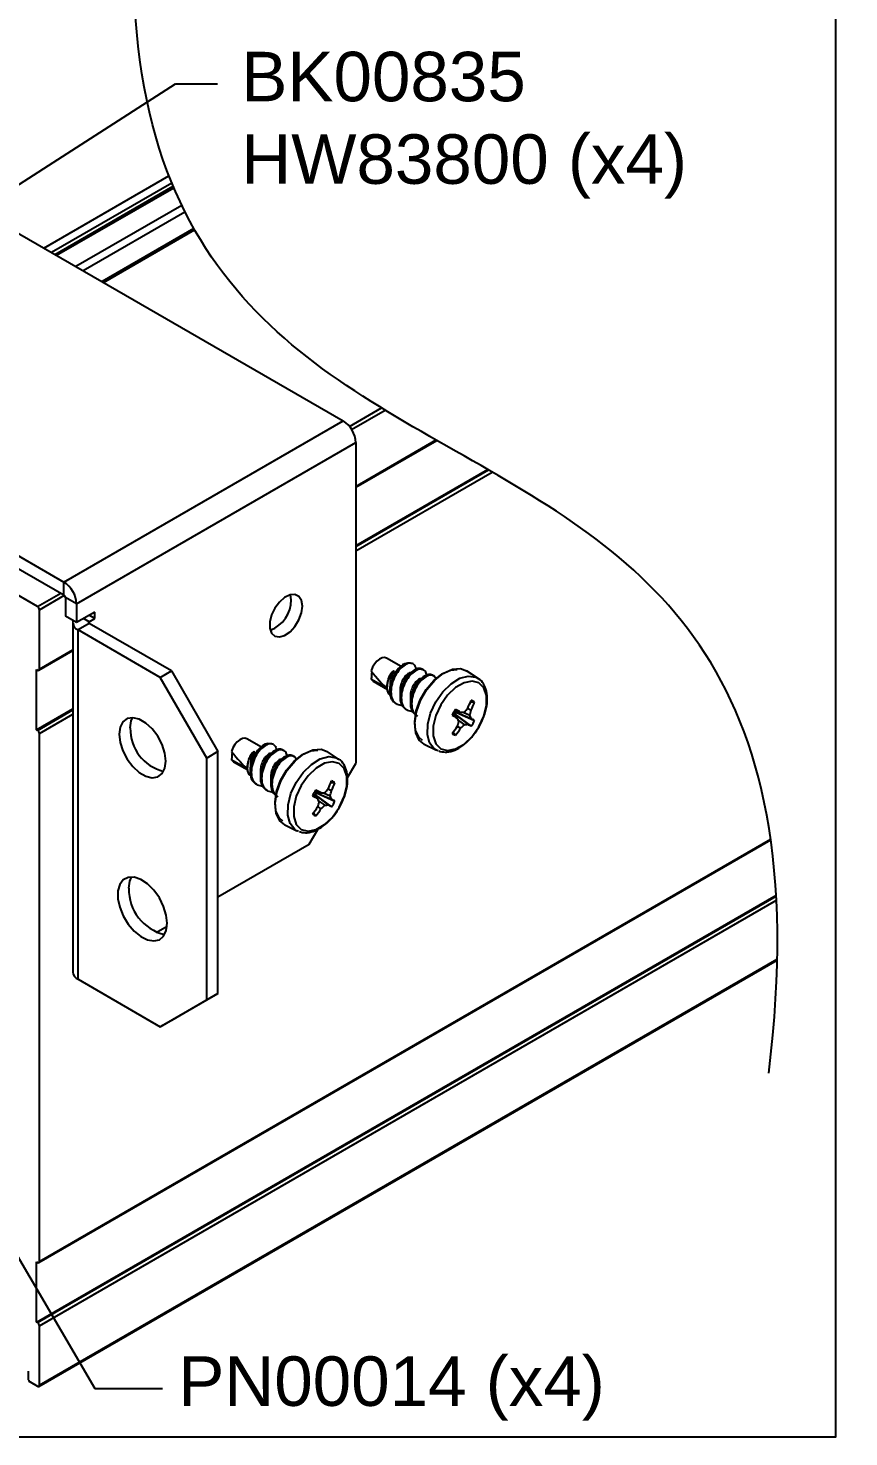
# Model space of a CAD drawing. Extents: x -0.1 to 12.3, y -8.6 to 0.1.
# Drawn here: x 9.16 to 12.28, y -8.61 to -3.26 of the extents above; entities that cross this region are included whole.
import ezdxf
from ezdxf import colors
from ezdxf.entities.mleader import LeaderData, LeaderLine
from ezdxf.math import Vec2, Vec3

# ---------------------------------------------------------------- set-up
doc = ezdxf.new("R2010")
doc.units = 0
doc.header["$LTSCALE"] = 0.5
doc.header["$MEASUREMENT"] = 0
for name, color, linetype in [('Brackets', 181, 'CONTINUOUS'), ('Dimension', 10, 'CONTINUOUS'), ('FAB DWG', 221, 'CONTINUOUS'), ('Hardware', 242, 'CONTINUOUS'), ('Housing', 150, 'CONTINUOUS')]:
    doc.layers.add(name, color=color, linetype=linetype)
doc.layers.add('Text-Unprinted', color=131, linetype='CONTINUOUS', plot=False)
doc.styles.get("Standard").update_dxf_attribs({"font": 'arial.ttf'})

msp = doc.modelspace()

# ---------------------------------------------------------------- linework, layer by layer
at = {"layer": 'Brackets', "linetype": 'Continuous', "lineweight": 25, "transparency": 16777216}
for p, q in [((8.2256, -3.5193), (10.3568, -4.7497)), ((7.1649, -4.1316), (9.2961, -5.362)), ((7.1649, -4.1805), (9.2961, -5.4108)), ((9.2961, -5.362), (10.3568, -4.7497)), ((9.3441, -5.445), (10.4047, -4.8327)), ((10.4047, -4.8327), (10.4047, -6.051)), ((9.2961, -5.4108), (9.2961, -5.362)), ((9.3441, -5.445), (9.3018, -5.4206)), ((9.3018, -5.4206), (9.3018, -5.4917)), ((9.3441, -5.445), (9.3441, -5.5161)), ((10.1599, -5.429), (10.1573, -5.41)), ((9.3441, -5.5161), (9.3018, -5.4917)), ((9.4132, -5.4762), (9.3441, -5.5161)), ((9.392, -5.5129), (9.3709, -5.5006)), ((9.4132, -5.5007), (9.392, -5.4884)), ((9.392, -5.5129), (9.4132, -5.5007)), ((9.4132, -5.5007), (9.4132, -5.4762)), ((9.3299, -5.5161), (9.3299, -6.843)), ((9.392, -5.5194), (9.3497, -5.5438)), ((9.3497, -6.8707), (9.3497, -5.5438)), ((9.6623, -5.7242), (9.3497, -5.5438)), ((9.392, -5.5194), (9.392, -5.5129)), ((9.7046, -5.6998), (9.392, -5.5194)), ((9.6623, -5.7242), (9.7046, -5.6998)), ((9.7046, -5.6998), (9.8813, -6.006)), ((9.8391, -6.0304), (9.6623, -5.7242)), ((9.8813, -6.006), (9.8391, -6.0304)), ((9.8391, -6.949), (9.8391, -6.0304)), ((9.8813, -6.9246), (9.8813, -6.006)), ((10.3736, -6.1048), (10.4047, -6.051)), ((10.228, -6.3572), (10.2601, -6.3015)), ((9.8813, -6.5573), (10.228, -6.3572)), ((9.6464, -6.6929), (9.6879, -6.6689)), ((9.3497, -6.8707), (9.6623, -7.0511)), ((9.6623, -7.0511), (9.8391, -6.949)), ((9.8813, -6.9246), (9.7046, -7.0267)), ((9.8391, -6.949), (9.8813, -6.9246)), ((9.7046, -7.0267), (9.6623, -7.0511))]:
    msp.add_line(p, q, dxfattribs=at)
at = {"layer": 'Brackets', "linetype": 'Continuous', "lineweight": 25, "transparency": 16777216, "flags": 128}
for points in [[(10.2022, -5.4534), (10.1988, -5.4319), (10.189, -5.4167), (10.1738, -5.4093), (10.1549, -5.4107), (10.1344, -5.4205), (10.1144, -5.4379), (10.0972, -5.4609), (10.0845, -5.487), (10.0778, -5.5133), (10.0778, -5.5371), (10.0845, -5.5557), (10.0972, -5.5672), (10.1144, -5.5703), (10.1344, -5.5646), (10.1549, -5.5508), (10.1738, -5.5303), (10.189, -5.5054), (10.1988, -5.4789), (10.2022, -5.4534)], [(9.6828, -6.0423), (9.6792, -6.0114), (9.6688, -5.979), (9.6523, -5.9475), (9.6311, -5.9196), (9.607, -5.8975), (9.5818, -5.8829), (9.5577, -5.8772), (9.5365, -5.8807), (9.52, -5.8931), (9.5096, -5.9135), (9.506, -5.9402), (9.5096, -5.971), (9.52, -6.0035), (9.5365, -6.035), (9.5577, -6.0629), (9.5818, -6.085), (9.607, -6.0995), (9.6311, -6.1053), (9.6523, -6.1018), (9.6688, -6.0893), (9.6792, -6.069), (9.6828, -6.0423)], [(9.5483, -5.9158), (9.5519, -5.8891), (9.5567, -5.8772)], [(9.6884, -6.6579), (9.685, -6.6266), (9.6747, -6.5936), (9.6586, -6.5613), (9.6377, -6.5322), (9.6135, -6.5084), (9.588, -6.4916), (9.5629, -6.4831), (9.5402, -6.4836), (9.5214, -6.493), (9.5081, -6.5106), (9.5012, -6.5351), (9.5012, -6.5646), (9.5081, -6.5971), (9.5214, -6.6301), (9.5402, -6.6611), (9.5629, -6.6878), (9.588, -6.7083), (9.6135, -6.721), (9.6377, -6.725), (9.6586, -6.7201), (9.6747, -6.7065), (9.685, -6.6852), (9.6884, -6.6579)], [(9.5426, -6.5249), (9.5461, -6.4977), (9.5525, -6.4822)]]:
    msp.add_lwpolyline(points, dxfattribs=at)
at = {"layer": 'Brackets', "linetype": 'Continuous', "lineweight": 25, "transparency": 16777216}
for centre, radius, start, end in [((10.3007, -4.8374), 0.1042, 2.6055, 57.3945), ((9.24, -5.4497), 0.1042, 2.6055, 57.3945), ((9.2895, -5.4211), 0.0123, 2.6055, 57.3945), ((10.0362, -5.4289), 0.1237, 290.5359, 359.9187), ((9.3616, -5.515), 0.0311, 168.162, 247.6219), ((9.3933, -5.5161), 0.00349, 110.7834, 249.2166), ((9.7141, -5.9199), 0.1658, 178.5816, 256.1414), ((9.7197, -6.5284), 0.1771, 178.8793, 256.5808), ((9.3638, -6.8396), 0.0341, 185.6948, 245.6253)]:
    msp.add_arc(centre, radius, start, end, dxfattribs=at)
at = {"layer": 'Dimension', "transparency": 16777216}
msp.add_open_spline([(11.9734, -7.2276), (12.1661, -5.6495), (10.7835, -4.8647), (9.401, -4.0798), (9.5937, -2.5017)], degree=3, dxfattribs=at)
at = {"layer": 'Hardware', "linetype": 'Continuous', "lineweight": 25, "transparency": 16777216}
for p, q in [((10.5765, -5.6823), (10.5218, -5.6508)), ((10.5424, -5.7062), (10.548, -5.699)), ((10.548, -5.699), (10.5504, -5.7004)), ((10.6573, -5.6928), (10.6622, -5.6956)), ((10.6966, -5.7154), (10.7014, -5.7183)), ((10.7099, -5.729), (10.7014, -5.7183)), ((10.8692, -5.7279), (10.8259, -5.6991)), ((10.5241, -5.7664), (10.4648, -5.7322)), ((10.4712, -5.7385), (10.525, -5.7696)), ((10.524, -5.7518), (10.524, -5.7605)), ((10.5605, -5.8263), (10.5556, -5.8235)), ((10.5605, -5.8263), (10.5807, -5.8311)), ((10.8409, -5.8169), (10.8557, -5.8185)), ((10.5998, -5.849), (10.5949, -5.8461)), ((10.5998, -5.849), (10.62, -5.8538)), ((10.7721, -5.865), (10.7902, -5.8789)), ((10.7732, -5.8629), (10.7781, -5.8624)), ((10.7781, -5.8624), (10.7808, -5.864)), ((10.7781, -5.8624), (10.83, -5.9018)), ((10.7827, -5.8546), (10.7806, -5.8501)), ((10.7808, -5.864), (10.8434, -5.9091)), ((10.7819, -5.8481), (10.8029, -5.8568)), ((10.7853, -5.8561), (10.7827, -5.8546)), ((10.7827, -5.8546), (10.8427, -5.8798)), ((10.7853, -5.8561), (10.8557, -5.8878)), ((10.8126, -5.8562), (10.8379, -5.8678)), ((10.8297, -5.8415), (10.8427, -5.8486)), ((10.7746, -5.9317), (10.7834, -5.9438)), ((10.7903, -5.9097), (10.8029, -5.9174)), ((10.7945, -5.8876), (10.8172, -5.9037)), ((10.0461, -5.9885), (9.9915, -5.9569)), ((10.6651, -5.9777), (10.7117, -6.0008)), ((9.9938, -6.0726), (9.9345, -6.0383)), ((9.9408, -6.0446), (9.9947, -6.0757)), ((10.0121, -6.0124), (10.0176, -6.0051)), ((10.0176, -6.0051), (10.0201, -6.0065)), ((10.127, -5.9989), (10.1318, -6.0017)), ((10.1662, -6.0216), (10.1711, -6.0244)), ((10.1795, -6.0352), (10.1711, -6.0244)), ((10.3389, -6.034), (10.2956, -6.0052)), ((10.718, -6.0034), (10.7117, -6.0008)), ((9.9936, -6.058), (9.9936, -6.0666)), ((10.0302, -6.1324), (10.0253, -6.1296)), ((10.0302, -6.1324), (10.0503, -6.1373)), ((10.2994, -6.1477), (10.3124, -6.1547)), ((10.3106, -6.1231), (10.3254, -6.1246)), ((10.0695, -6.1551), (10.0646, -6.1523)), ((10.0695, -6.1551), (10.0896, -6.1599)), ((10.2418, -6.1712), (10.2599, -6.185)), ((10.2428, -6.1691), (10.2478, -6.1686)), ((10.2478, -6.1686), (10.2504, -6.1701)), ((10.2478, -6.1686), (10.2996, -6.208)), ((10.2523, -6.1607), (10.2503, -6.1562)), ((10.2504, -6.1701), (10.3131, -6.2152)), ((10.2516, -6.1543), (10.2726, -6.163)), ((10.255, -6.1623), (10.2523, -6.1607)), ((10.2523, -6.1607), (10.3124, -6.1859)), ((10.255, -6.1623), (10.3254, -6.194)), ((10.2642, -6.1938), (10.2868, -6.2098)), ((10.2823, -6.1623), (10.3076, -6.1739)), ((10.2443, -6.2379), (10.253, -6.2499)), ((10.26, -6.2159), (10.2726, -6.2236)), ((10.1347, -6.2839), (10.1813, -6.3069)), ((10.1877, -6.3096), (10.1813, -6.3069))]:
    msp.add_line(p, q, dxfattribs=at)
at = {"layer": 'Hardware', "linetype": 'Continuous', "lineweight": 25, "transparency": 16777216, "flags": 128}
for points in [[(10.5218, -5.6508), (10.5141, -5.6484), (10.5046, -5.6496), (10.4945, -5.6545), (10.4845, -5.6626), (10.4755, -5.6733), (10.4681, -5.6857), (10.4631, -5.6988)], [(10.6577, -5.9643), (10.645, -5.9526), (10.6321, -5.9259), (10.6285, -5.891), (10.6345, -5.8509), (10.6495, -5.8093), (10.6723, -5.7698), (10.7008, -5.7359), (10.7325, -5.7107), (10.7646, -5.6964), (10.7904, -5.6938)], [(10.6651, -5.9777), (10.6461, -5.9622), (10.6326, -5.9342), (10.6288, -5.8974), (10.6351, -5.8553), (10.6509, -5.8115), (10.6749, -5.7699), (10.7049, -5.7343), (10.7383, -5.7078), (10.772, -5.6927), (10.8031, -5.6904), (10.8259, -5.6991)], [(10.7087, -5.8171), (10.7354, -5.7789), (10.7668, -5.7481), (10.8, -5.7275), (10.8321, -5.7189), (10.8602, -5.7231), (10.8696, -5.7281)], [(10.4648, -5.7322), (10.4708, -5.7383), (10.4712, -5.7385)], [(10.8723, -5.9116), (10.8911, -5.8709), (10.901, -5.8301), (10.901, -5.7932), (10.8911, -5.7638), (10.8723, -5.7448), (10.8464, -5.738), (10.816, -5.7442), (10.7841, -5.7626), (10.7537, -5.7916), (10.7278, -5.8282), (10.7091, -5.8689), (10.6992, -5.9097), (10.6992, -5.9466), (10.7091, -5.976), (10.7279, -5.995), (10.7537, -6.0017), (10.7841, -5.9956), (10.8161, -5.9772), (10.8465, -5.9482), (10.8723, -5.9116)], [(10.7117, -6.0008), (10.703, -5.9954), (10.6853, -5.9731), (10.6767, -5.941), (10.678, -5.9019), (10.6889, -5.8594), (10.7087, -5.8171)], [(9.9915, -5.9569), (9.9838, -5.9546), (9.9743, -5.9558), (9.9641, -5.9606), (9.9541, -5.9687), (9.9451, -5.9794), (9.9378, -5.9919), (9.9328, -6.005)], [(9.9345, -6.0383), (9.9405, -6.0444), (9.9408, -6.0446)], [(10.1273, -6.2704), (10.1146, -6.2587), (10.1017, -6.232), (10.0981, -6.1971), (10.1041, -6.1571), (10.1192, -6.1155), (10.142, -6.076), (10.1705, -6.0421), (10.2022, -6.0169), (10.2342, -6.0025), (10.2601, -5.9999)], [(10.1347, -6.2839), (10.1158, -6.2684), (10.1022, -6.2403), (10.0984, -6.2036), (10.1047, -6.1614), (10.1206, -6.1176), (10.1446, -6.0761), (10.1746, -6.0404), (10.2079, -6.0139), (10.2416, -5.9988), (10.2728, -5.9965), (10.2956, -6.0052)], [(10.342, -6.2177), (10.3608, -6.177), (10.3706, -6.1362), (10.3706, -6.0993), (10.3608, -6.0699), (10.342, -6.0509), (10.3161, -6.0442), (10.2857, -6.0503), (10.2538, -6.0688), (10.2234, -6.0977), (10.1975, -6.1343), (10.1787, -6.175), (10.1689, -6.2158), (10.1689, -6.2527), (10.1787, -6.2821), (10.1975, -6.3011), (10.2234, -6.3079), (10.2538, -6.3018), (10.2857, -6.2833), (10.3161, -6.2544), (10.342, -6.2177)], [(10.1783, -6.1233), (10.2051, -6.085), (10.2364, -6.0543), (10.2697, -6.0337), (10.3018, -6.0251), (10.3299, -6.0292), (10.3393, -6.0343)], [(10.1813, -6.3069), (10.1727, -6.3015), (10.155, -6.2793), (10.1464, -6.2472), (10.1476, -6.2081), (10.1586, -6.1655), (10.1783, -6.1233)]]:
    msp.add_lwpolyline(points, dxfattribs=at)
at = {"layer": 'Hardware', "linetype": 'Continuous', "lineweight": 25, "transparency": 16777216}
for centre, radius, start, end in [((10.6061, -5.7109), 0.0416, 67.0368, 125.3643), ((10.6005, -5.7547), 0.0766, 133.3358, 177.8809), ((10.5879, -5.7599), 0.0703, 122.2045, 130.2555), ((10.3267, -5.5961), 0.5597, 334.0322, 337.3872), ((10.4045, -5.6412), 0.4848, 334.6784, 338.5587), ((10.8377, -5.8355), 0.0249, 43.4348, 76.5705), ((10.8862, -5.9196), 0.1264, 144.4278, 155.5776), ((11.9245, -3.9813), 2.2108, 238.5513, 239.1306), ((10.7178, -5.8224), 0.0754, 326.5511, 333.4543), ((9.7269, -7.7881), 2.2108, 60.8748, 61.454), ((10.2879, -6.1312), 0.5622, 25.2167, 26.6719), ((10.7702, -5.2956), 0.5622, 273.3335, 274.7886), ((10.4391, -5.5119), 0.5111, 317.7055, 319.8792), ((10.3916, -5.7466), 0.4624, 344.8058, 347.2577), ((10.5799, -5.9775), 0.2804, 20.409, 23.0472), ((10.476, -6.4882), 0.7104, 57.6893, 58.9244), ((10.3263, -5.5969), 0.5597, 322.6182, 325.9732), ((10.7891, -5.9196), 0.0249, 223.4348, 256.5705), ((10.4042, -5.6416), 0.4848, 321.4467, 325.327), ((10.3096, -5.7363), 0.5111, 340.1262, 342.2999), ((10.4891, -5.5778), 0.4624, 312.7477, 315.1996), ((10.7832, -5.6254), 0.2804, 276.9581, 279.5964), ((11.1735, -5.28), 0.7104, 241.0809, 242.316), ((10.7406, -5.8356), 0.1264, 324.4278, 335.5776), ((10.0758, -6.0171), 0.0416, 67.0368, 125.3643), ((10.0702, -6.0608), 0.0766, 133.3358, 177.8809), ((10.0575, -6.066), 0.0703, 122.2045, 130.2555), ((9.9088, -5.818), 0.5111, 317.7055, 319.8792), ((9.7964, -5.9023), 0.5597, 334.0322, 337.3872), ((9.8741, -5.9474), 0.4848, 334.6784, 338.5587), ((10.3073, -6.1417), 0.0249, 43.4348, 76.5705), ((10.3558, -6.2257), 0.1264, 144.4278, 155.5776), ((11.3942, -4.2874), 2.2108, 238.5513, 239.1306), ((10.1875, -6.1286), 0.0754, 326.5511, 333.4543), ((9.1966, -8.0942), 2.2108, 60.8748, 61.454), ((9.7575, -6.4374), 0.5622, 25.2167, 26.6719), ((9.7792, -6.0425), 0.5111, 340.1262, 342.2999), ((10.2399, -5.6018), 0.5622, 273.3335, 274.7886), ((9.8613, -6.0527), 0.4624, 344.8058, 347.2577), ((10.0496, -6.2837), 0.2804, 20.409, 23.0472), ((9.9457, -6.7944), 0.7104, 57.6893, 58.9244), ((10.2103, -6.1417), 0.1264, 324.4278, 335.5776), ((9.796, -5.903), 0.5597, 322.6182, 325.9732), ((10.2588, -6.2257), 0.0249, 223.4348, 256.5705), ((9.8739, -5.9478), 0.4848, 321.4467, 325.327), ((9.9587, -5.884), 0.4624, 312.7477, 315.1996), ((10.2529, -5.9316), 0.2804, 276.9581, 279.5964), ((10.6432, -5.5862), 0.7104, 241.0809, 242.316)]:
    msp.add_arc(centre, radius, start, end, dxfattribs=at)
for centre in [(10.4764, -5.683), (9.9461, -5.9892)]:
    msp.add_ellipse(centre, major_axis=(-0.0741, 0.0972), ratio=0.16494, start_param=1.607941, end_param=2.464797, dxfattribs=at)
for points, knots in [([(10.6223, -5.6726), (10.6172, -5.6712), (10.6069, -5.6683), (10.5868, -5.6784), (10.5664, -5.6978), (10.5496, -5.7253), (10.5393, -5.7565), (10.5371, -5.7866), (10.5439, -5.8124), (10.555, -5.8217), (10.5605, -5.8263)], [0, 0, 0, 0, 0.1224618, 0.2479468, 0.3707856, 0.4976476, 0.6245095, 0.7473484, 0.8753417, 1, 1, 1, 1]), ([(10.4648, -5.7322), (10.4648, -5.7307), (10.465, -5.7211), (10.4658, -5.7113), (10.4665, -5.7031)], [0, 0, 0, 0, 0.1532463, 1, 1, 1, 1]), ([(10.5373, -5.7924), (10.5349, -5.7906), (10.5297, -5.7865), (10.5248, -5.7746), (10.5233, -5.7585), (10.526, -5.7402), (10.5324, -5.7216), (10.5391, -5.7113), (10.5424, -5.7062)], [0, 0, 0, 0, 0.139185, 0.306835, 0.476927, 0.65122, 0.829378, 1, 1, 1, 1]), ([(10.582, -5.677), (10.5819, -5.6771), (10.5752, -5.6819), (10.5615, -5.695), (10.5447, -5.7225), (10.5344, -5.7537), (10.5322, -5.7838), (10.539, -5.8096), (10.5501, -5.8189), (10.5556, -5.8235)], [0, 0, 0, 0, 0.002261, 0.16523, 0.333536, 0.501842, 0.664811, 0.834618, 1, 1, 1, 1]), ([(10.5504, -5.7004), (10.5475, -5.7048), (10.5416, -5.7137), (10.5364, -5.7305), (10.5342, -5.7448), (10.5353, -5.7521), (10.5357, -5.7542)], [0, 0, 0, 0, 0.2848792, 0.5816771, 0.8828051, 1, 1, 1, 1]), ([(10.62, -5.7074), (10.6171, -5.7066), (10.6113, -5.705), (10.5997, -5.7118), (10.5879, -5.7244), (10.5784, -5.742), (10.5734, -5.7616), (10.5719, -5.7762), (10.5741, -5.7823), (10.5745, -5.7832)], [0, 0, 0, 0, 0.160627, 0.325714, 0.483912, 0.647484, 0.811056, 0.969254, 1, 1, 1, 1]), ([(10.6573, -5.6928), (10.6521, -5.6912), (10.6417, -5.688), (10.6213, -5.6981), (10.6008, -5.7176), (10.584, -5.7452), (10.5737, -5.7764), (10.5715, -5.8065), (10.5783, -5.8323), (10.5894, -5.8416), (10.5949, -5.8461)], [0, 0, 0, 0, 0.124075, 0.251469, 0.373732, 0.5, 0.626268, 0.748531, 0.875925, 1, 1, 1, 1]), ([(10.6622, -5.6956), (10.657, -5.694), (10.6466, -5.6908), (10.6262, -5.7009), (10.6057, -5.7205), (10.5889, -5.748), (10.5786, -5.7792), (10.5764, -5.8093), (10.5832, -5.8351), (10.5943, -5.8444), (10.5998, -5.849)], [0, 0, 0, 0, 0.124075, 0.251469, 0.373732, 0.5, 0.626268, 0.748531, 0.875925, 1, 1, 1, 1]), ([(10.6966, -5.7154), (10.6914, -5.7139), (10.681, -5.7107), (10.6606, -5.7208), (10.6401, -5.7403), (10.6233, -5.7678), (10.613, -5.7991), (10.6108, -5.8292), (10.6176, -5.855), (10.6287, -5.8642), (10.6342, -5.8688)], [0, 0, 0, 0, 0.124075, 0.251469, 0.373732, 0.5, 0.626268, 0.748531, 0.875925, 1, 1, 1, 1]), ([(10.7014, -5.7183), (10.6963, -5.7167), (10.6858, -5.7135), (10.6655, -5.7236), (10.645, -5.7431), (10.6282, -5.7706), (10.6179, -5.8019), (10.6156, -5.832), (10.6224, -5.8578), (10.6336, -5.8671), (10.6391, -5.8716)], [0, 0, 0, 0, 0.124075, 0.251469, 0.373732, 0.5, 0.626268, 0.748531, 0.875925, 1, 1, 1, 1]), ([(10.6223, -5.6726), (10.6259, -5.6759), (10.6316, -5.6809), (10.6325, -5.6908), (10.6329, -5.6943)], [0, 0, 0, 0, 0.642033, 1, 1, 1, 1]), ([(10.673, -5.7166), (10.6729, -5.7138), (10.6725, -5.7034), (10.6665, -5.6989), (10.6622, -5.6956)], [0, 0, 0, 0, 0.2739245, 1, 1, 1, 1]), ([(10.6593, -5.7301), (10.6564, -5.7293), (10.6506, -5.7277), (10.639, -5.7345), (10.6272, -5.7471), (10.6177, -5.7647), (10.6127, -5.7842), (10.6112, -5.7989), (10.6134, -5.8049), (10.6138, -5.8059)], [0, 0, 0, 0, 0.160627, 0.325714, 0.483912, 0.647484, 0.811056, 0.969254, 1, 1, 1, 1]), ([(10.8729, -5.9119), (10.8766, -5.9053), (10.887, -5.886), (10.8992, -5.8519), (10.9055, -5.8124), (10.9028, -5.7768), (10.8908, -5.7491), (10.8789, -5.7325), (10.8701, -5.7288), (10.8695, -5.7285)], [0, 0, 0, 0, 0.0973616, 0.282153, 0.4687892, 0.6580764, 0.8273641, 0.9882415, 1, 1, 1, 1]), ([(10.7198, -6.0034), (10.7277, -6.0055), (10.7446, -6.01), (10.7736, -6.004), (10.8045, -5.9889), (10.8348, -5.9639), (10.8578, -5.9366), (10.8691, -5.9181), (10.8729, -5.9119)], [0, 0, 0, 0, 0.151151, 0.327388, 0.513801, 0.707588, 0.902065, 1, 1, 1, 1]), ([(10.0517, -5.9831), (10.0516, -5.9832), (10.0449, -5.988), (10.0311, -6.0012), (10.0144, -6.0286), (10.0041, -6.0599), (10.0019, -6.09), (10.0087, -6.1157), (10.0198, -6.125), (10.0253, -6.1296)], [0, 0, 0, 0, 0.002261, 0.16523, 0.333536, 0.501842, 0.664811, 0.834618, 1, 1, 1, 1]), ([(10.092, -5.9788), (10.0869, -5.9773), (10.0765, -5.9745), (10.0564, -5.9845), (10.036, -6.0039), (10.0193, -6.0314), (10.009, -6.0627), (10.0067, -6.0928), (10.0135, -6.1186), (10.0247, -6.1278), (10.0302, -6.1324)], [0, 0, 0, 0, 0.1224618, 0.2479468, 0.3707856, 0.4976476, 0.6245095, 0.7473484, 0.8753417, 1, 1, 1, 1]), ([(10.092, -5.9788), (10.0956, -5.982), (10.1012, -5.9871), (10.1022, -5.9969), (10.1025, -6.0005)], [0, 0, 0, 0, 0.642033, 1, 1, 1, 1]), ([(9.9345, -6.0383), (9.9345, -6.0369), (9.9347, -6.0272), (9.9355, -6.0175), (9.9362, -6.0092)], [0, 0, 0, 0, 0.1532463, 1, 1, 1, 1]), ([(10.007, -6.0986), (10.0046, -6.0967), (9.9993, -6.0926), (9.9945, -6.0807), (9.993, -6.0647), (9.9957, -6.0463), (10.0021, -6.0278), (10.0088, -6.0174), (10.0121, -6.0124)], [0, 0, 0, 0, 0.139185, 0.306835, 0.476927, 0.65122, 0.829378, 1, 1, 1, 1]), ([(10.0201, -6.0065), (10.0172, -6.0109), (10.0113, -6.0198), (10.006, -6.0367), (10.0039, -6.0509), (10.005, -6.0583), (10.0053, -6.0603)], [0, 0, 0, 0, 0.2848792, 0.5816771, 0.8828051, 1, 1, 1, 1]), ([(10.0897, -6.0136), (10.0868, -6.0128), (10.0809, -6.0112), (10.0694, -6.018), (10.0576, -6.0306), (10.0481, -6.0482), (10.0431, -6.0677), (10.0416, -6.0824), (10.0438, -6.0884), (10.0442, -6.0894)], [0, 0, 0, 0, 0.160627, 0.325714, 0.483912, 0.647484, 0.811056, 0.969254, 1, 1, 1, 1]), ([(10.127, -5.9989), (10.1218, -5.9974), (10.1114, -5.9942), (10.091, -6.0043), (10.0705, -6.0238), (10.0537, -6.0513), (10.0434, -6.0825), (10.0411, -6.1126), (10.0479, -6.1384), (10.0591, -6.1477), (10.0646, -6.1523)], [0, 0, 0, 0, 0.124075, 0.251469, 0.373732, 0.5, 0.626268, 0.748531, 0.875925, 1, 1, 1, 1]), ([(10.1318, -6.0017), (10.1267, -6.0002), (10.1162, -5.997), (10.0958, -6.0071), (10.0753, -6.0266), (10.0586, -6.0541), (10.0483, -6.0854), (10.046, -6.1155), (10.0528, -6.1412), (10.064, -6.1505), (10.0695, -6.1551)], [0, 0, 0, 0, 0.124075, 0.251469, 0.373732, 0.5, 0.626268, 0.748531, 0.875925, 1, 1, 1, 1]), ([(10.129, -6.0363), (10.1261, -6.0355), (10.1202, -6.0339), (10.1087, -6.0407), (10.0968, -6.0532), (10.0874, -6.0709), (10.0824, -6.0904), (10.0809, -6.1051), (10.0831, -6.1111), (10.0835, -6.1121)], [0, 0, 0, 0, 0.160627, 0.325714, 0.483912, 0.647484, 0.811056, 0.969254, 1, 1, 1, 1]), ([(10.1662, -6.0216), (10.1611, -6.02), (10.1506, -6.0168), (10.1302, -6.0269), (10.1097, -6.0465), (10.093, -6.074), (10.0827, -6.1052), (10.0804, -6.1353), (10.0872, -6.1611), (10.0984, -6.1704), (10.1039, -6.175)], [0, 0, 0, 0, 0.124075, 0.251469, 0.373732, 0.5, 0.626268, 0.748531, 0.875925, 1, 1, 1, 1]), ([(10.1711, -6.0244), (10.166, -6.0228), (10.1555, -6.0197), (10.1351, -6.0298), (10.1146, -6.0493), (10.0979, -6.0768), (10.0875, -6.108), (10.0853, -6.1381), (10.0921, -6.1639), (10.1033, -6.1732), (10.1088, -6.1778)], [0, 0, 0, 0, 0.124075, 0.251469, 0.373732, 0.5, 0.626268, 0.748531, 0.875925, 1, 1, 1, 1]), ([(10.1426, -6.0228), (10.1425, -6.0199), (10.1422, -6.0095), (10.1362, -6.005), (10.1318, -6.0017)], [0, 0, 0, 0, 0.2739245, 1, 1, 1, 1]), ([(10.3426, -6.2181), (10.3462, -6.2114), (10.3567, -6.1921), (10.3688, -6.1581), (10.3752, -6.1185), (10.3725, -6.0829), (10.3605, -6.0553), (10.3486, -6.0386), (10.3397, -6.0349), (10.3391, -6.0347)], [0, 0, 0, 0, 0.0973616, 0.282153, 0.4687892, 0.6580764, 0.8273641, 0.9882415, 1, 1, 1, 1]), ([(10.1895, -6.3096), (10.1973, -6.3117), (10.2142, -6.3162), (10.2433, -6.3101), (10.2742, -6.2951), (10.3045, -6.27), (10.3275, -6.2428), (10.3388, -6.2243), (10.3426, -6.2181)], [0, 0, 0, 0, 0.151151, 0.327388, 0.513801, 0.707588, 0.902065, 1, 1, 1, 1])]:
    msp.add_open_spline(points, degree=3, knots=knots, dxfattribs=at)
at = {"layer": 'Housing', "linetype": 'Continuous', "lineweight": 25, "transparency": 16777216}
for p, q in [((9.2201, -4.0935), (9.6952, -3.8192)), ((9.2484, -4.1098), (9.7058, -3.8457)), ((9.2626, -4.118), (9.7113, -3.8589)), ((9.2684, -4.1213), (9.7136, -3.8644)), ((9.3408, -4.1631), (9.7435, -3.9307)), ((9.3691, -4.1795), (9.756, -3.9561)), ((9.7898, -4.0196), (9.441, -4.221)), ((9.4468, -4.2243), (9.7927, -4.0247)), ((10.3807, -4.7708), (10.5022, -4.7006)), ((10.3889, -4.7824), (10.516, -4.709)), ((10.4047, -4.9986), (10.7096, -4.8226)), ((10.4047, -5.002), (10.7126, -4.8243)), ((9.1957, -5.4549), (8.2555, -4.9121)), ((10.4047, -5.2232), (10.9054, -4.9342)), ((10.4047, -5.2273), (10.9089, -4.9362)), ((10.4047, -5.2436), (10.9231, -4.9444)), ((9.1957, -5.4549), (9.2841, -5.4038)), ((9.2028, -5.4671), (9.298, -5.4122)), ((9.2028, -5.6925), (9.2028, -5.4671)), ((9.2007, -5.6971), (9.3299, -5.6225)), ((9.2028, -5.6925), (9.3299, -5.6191)), ((9.1922, -5.6945), (9.1957, -5.6966)), ((9.1922, -5.9232), (9.1922, -5.6945)), ((9.1922, -5.9232), (9.3299, -5.8437)), ((9.1957, -5.9252), (9.3299, -5.8478)), ((9.2028, -5.9374), (9.3299, -5.8641)), ((9.1957, -5.9252), (9.1922, -5.9232)), ((9.2028, -7.9417), (9.2028, -5.9374)), ((9.2007, -7.9462), (11.981, -6.3412)), ((9.2028, -7.9417), (11.9806, -6.3381)), ((9.1922, -8.1723), (12.0013, -6.5507)), ((9.1957, -8.1744), (12.0015, -6.5546)), ((9.2028, -8.1866), (12.0024, -6.5705)), ((9.2007, -8.4166), (12.0054, -6.7975)), ((9.2028, -8.412), (12.0055, -6.794)), ((9.1922, -7.9437), (9.1957, -7.9457)), ((9.1922, -8.1723), (9.1922, -7.9437)), ((9.1957, -8.1744), (9.1922, -8.1723)), ((9.2028, -8.412), (9.2028, -8.1866)), ((9.1604, -8.3589), (9.1604, -8.3875)), ((9.1674, -8.3997), (9.1957, -8.4161))]:
    msp.add_line(p, q, dxfattribs=at)
for centre, radius, start, end in [((9.1874, -5.4678), 0.0154, 2.6055, 57.3945), ((9.1985, -5.6932), 0.00437, 230.7967, 9.214), ((9.1874, -5.9381), 0.0154, 2.6055, 57.3945), ((9.1985, -7.9424), 0.00437, 230.7967, 9.214), ((9.1874, -8.1873), 0.0154, 2.6055, 57.3945), ((9.1757, -8.3868), 0.0154, 182.6055, 237.3945), ((9.1985, -8.4127), 0.00437, 230.7967, 9.214)]:
    msp.add_arc(centre, radius, start, end, dxfattribs=at)
at = {"layer": 'Text-Unprinted', "ltscale": 0.5, "transparency": 16777216}
msp.add_lwpolyline([(0, -8.608), (12.2276, -8.608), (12.2276, 0), (0, 0)], close=True, dxfattribs=at)

# ---------------------------------------------------------------- leaders
at = {"layer": 'FAB DWG', "transparency": 16777216}
ml = msp.add_multileader_mtext('Standard', dxfattribs=at)
ml.set_content('BK00835\\PHW83800 (x4)', color=256)
ml.set_leader_properties()
ml.build(insert=Vec2(0, 0))
ml.multileader.update_dxf_attribs({"dogleg_length": 0.36, "arrow_head_size": 0.15})
ctx = ml.context
ctx.base_point, ctx.char_height, ctx.arrow_head_size, ctx.landing_gap_size, ctx.plane_origin = Vec3(9.8798, -3.4701), 0.188, 0.15, 0.09, Vec3(12.754, -7.2476)
notes = []
notes.append((ctx, [(1, (1, 1, 0), (9.7196, -3.4701), (1, 0), 0.1602, [(0, [(8.6485, -4.1587)], 0, [])])]))
ctx.mtext.insert, ctx.mtext.width, ctx.mtext.defined_height, ctx.mtext.flow_direction = Vec3(9.9698, -3.3484), 2.307685, 0.426, 5
ml = msp.add_multileader_mtext('Standard', dxfattribs=at)
ml.set_content('PN00014 (x4)', color=256)
ml.set_leader_properties()
ml.build(insert=Vec2(0, 0))
ml.multileader.update_dxf_attribs({"dogleg_length": 0.36, "arrow_head_size": 0.15})
ctx = ml.context
ctx.base_point, ctx.char_height, ctx.arrow_head_size, ctx.landing_gap_size, ctx.plane_origin = Vec3(9.6699, -8.4241), 0.188, 0.15, 0.09, Vec3(11.7518, -5.382)
ctx.text_align_type = 2
notes.append((ctx, [(1, (1, 1, 0), (9.413, -8.4241), (1, 0), 0.257, [(0, [(8.9451, -7.6232)], 0, [])])]))
ctx.mtext.insert, ctx.mtext.width, ctx.mtext.defined_height, ctx.mtext.alignment, ctx.mtext.flow_direction = Vec3(11.3506, -8.3025), 2.307685, 0.426, 3, 5
for ctx, leaders in notes:
    for number, flags, end, landing, length, lines in leaders:
        leader = LeaderData()
        leader.index, (leader.has_last_leader_line, leader.has_dogleg_vector, leader.attachment_direction) = number, flags
        leader.last_leader_point, leader.dogleg_vector, leader.dogleg_length = Vec3(end), Vec3(landing), length
        for number, points, colour, breaks in lines:
            line = LeaderLine()
            line.index, line.vertices, line.color, line.breaks = number, Vec3.list(points), colors.encode_raw_color(colour), breaks
            leader.lines.append(line)
        ctx.leaders.append(leader)

doc.saveas('drawing.dxf')
